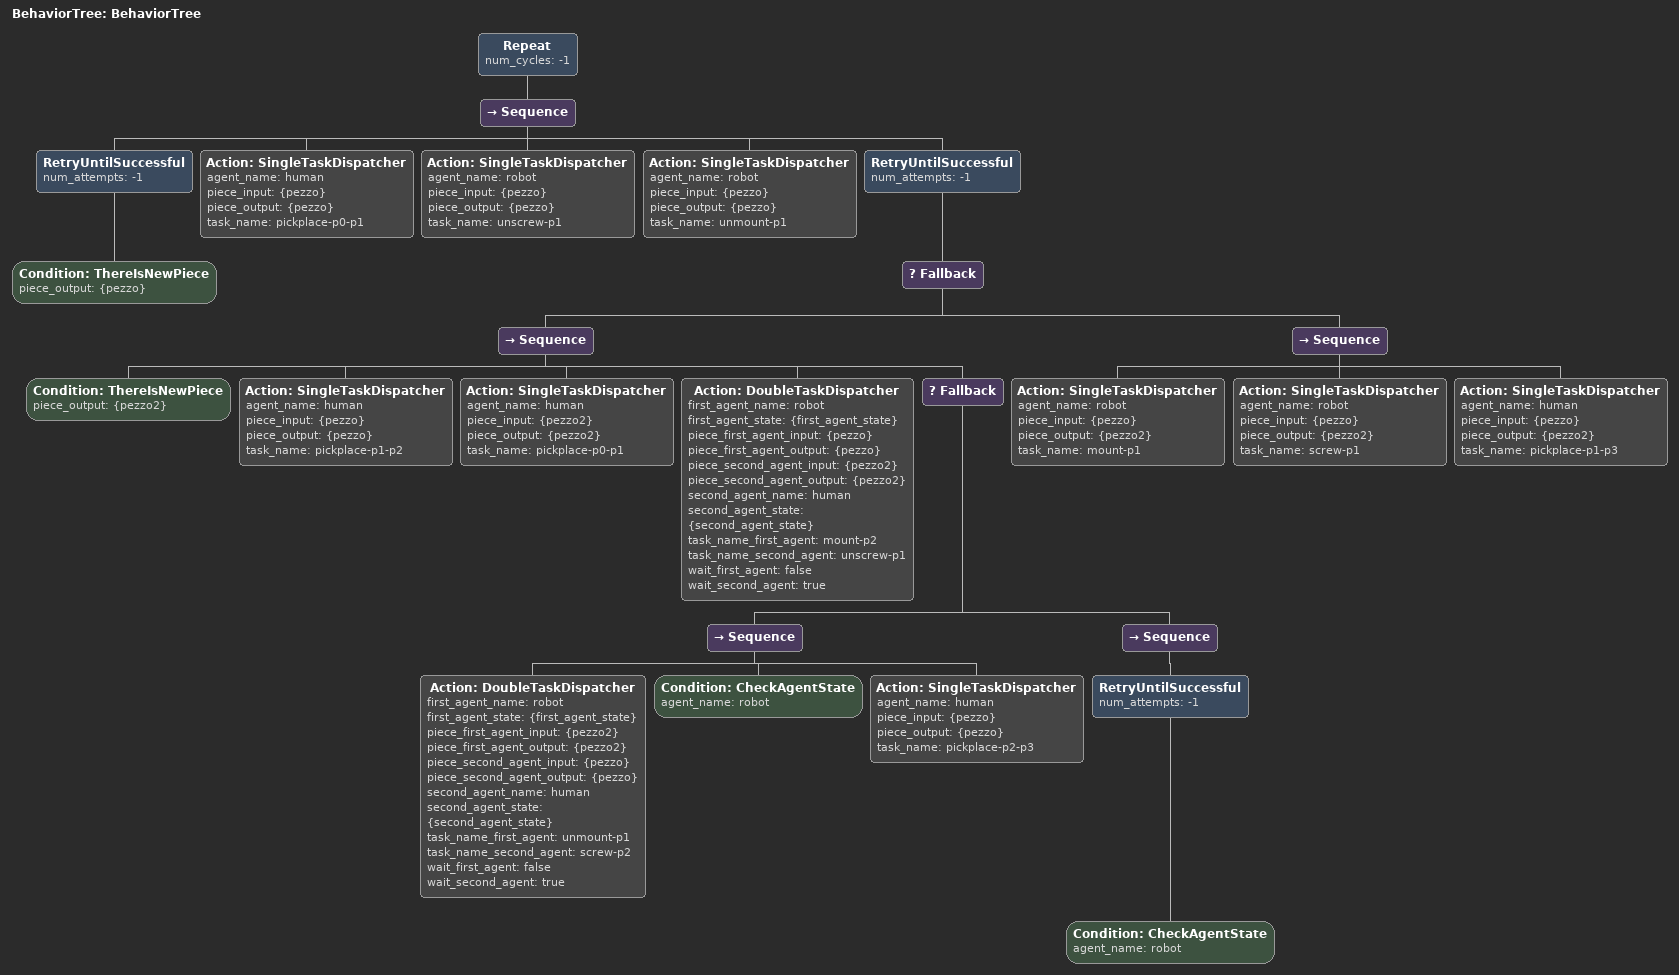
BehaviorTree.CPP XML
<?xml version="1.0"?>
<root main_tree_to_execute="BehaviorTree">
    <BehaviorTree ID="BehaviorTree">
        <Repeat num_cycles="-1">
            <Sequence>
                <RetryUntilSuccessful num_attempts="-1">
                    <Condition ID="ThereIsNewPiece" piece_output="{pezzo}"/>
                </RetryUntilSuccessful>
                <Action ID="SingleTaskDispatcher" agent_name="human" piece_input="{pezzo}" piece_output="{pezzo}" task_name="pickplace-p0-p1"/>
                <Action ID="SingleTaskDispatcher" agent_name="robot" piece_input="{pezzo}" piece_output="{pezzo}" task_name="unscrew-p1"/>
                <Action ID="SingleTaskDispatcher" agent_name="robot" piece_input="{pezzo}" piece_output="{pezzo}" task_name="unmount-p1"/>
                <RetryUntilSuccessful num_attempts="-1">
                    <Fallback>
                        <Sequence>
                            <Condition ID="ThereIsNewPiece" piece_output="{pezzo2}"/>
                            <Action ID="SingleTaskDispatcher" agent_name="human" piece_input="{pezzo}" piece_output="{pezzo}" task_name="pickplace-p1-p2"/>
                            <Action ID="SingleTaskDispatcher" agent_name="human" piece_input="{pezzo2}" piece_output="{pezzo2}" task_name="pickplace-p0-p1"/>
                            <Action ID="DoubleTaskDispatcher" first_agent_name="robot" first_agent_state="{first_agent_state}" piece_first_agent_input="{pezzo}" piece_first_agent_output="{pezzo}" piece_second_agent_input="{pezzo2}" piece_second_agent_output="{pezzo2}" second_agent_name="human" second_agent_state="{second_agent_state}" task_name_first_agent="mount-p2" task_name_second_agent="unscrew-p1" wait_first_agent="false" wait_second_agent="true"/>
                            <Fallback>
                                <Sequence>
                                    <Action ID="DoubleTaskDispatcher" first_agent_name="robot" first_agent_state="{first_agent_state}" piece_first_agent_input="{pezzo2}" piece_first_agent_output="{pezzo2}" piece_second_agent_input="{pezzo}" piece_second_agent_output="{pezzo}" second_agent_name="human" second_agent_state="{second_agent_state}" task_name_first_agent="unmount-p1" task_name_second_agent="screw-p2" wait_first_agent="false" wait_second_agent="true"/>
                                    <Condition ID="CheckAgentState" agent_name="robot"/>
                                    <Action ID="SingleTaskDispatcher" agent_name="human" piece_input="{pezzo}" piece_output="{pezzo}" task_name="pickplace-p2-p3"/>
                                </Sequence>
                                <Sequence>
                                    <RetryUntilSuccessful num_attempts="-1">
                                        <Condition ID="CheckAgentState" agent_name="robot"/>
                                    </RetryUntilSuccessful>
                                </Sequence>
                            </Fallback>
                        </Sequence>
                        <Sequence>
                            <Action ID="SingleTaskDispatcher" agent_name="robot" piece_input="{pezzo}" piece_output="{pezzo2}" task_name="mount-p1"/>
                            <Action ID="SingleTaskDispatcher" agent_name="robot" piece_input="{pezzo}" piece_output="{pezzo2}" task_name="screw-p1"/>
                            <Action ID="SingleTaskDispatcher" agent_name="human" piece_input="{pezzo}" piece_output="{pezzo2}" task_name="pickplace-p1-p3"/>
                        </Sequence>
                    </Fallback>
                </RetryUntilSuccessful>
            </Sequence>
        </Repeat>
    </BehaviorTree>
</root>
